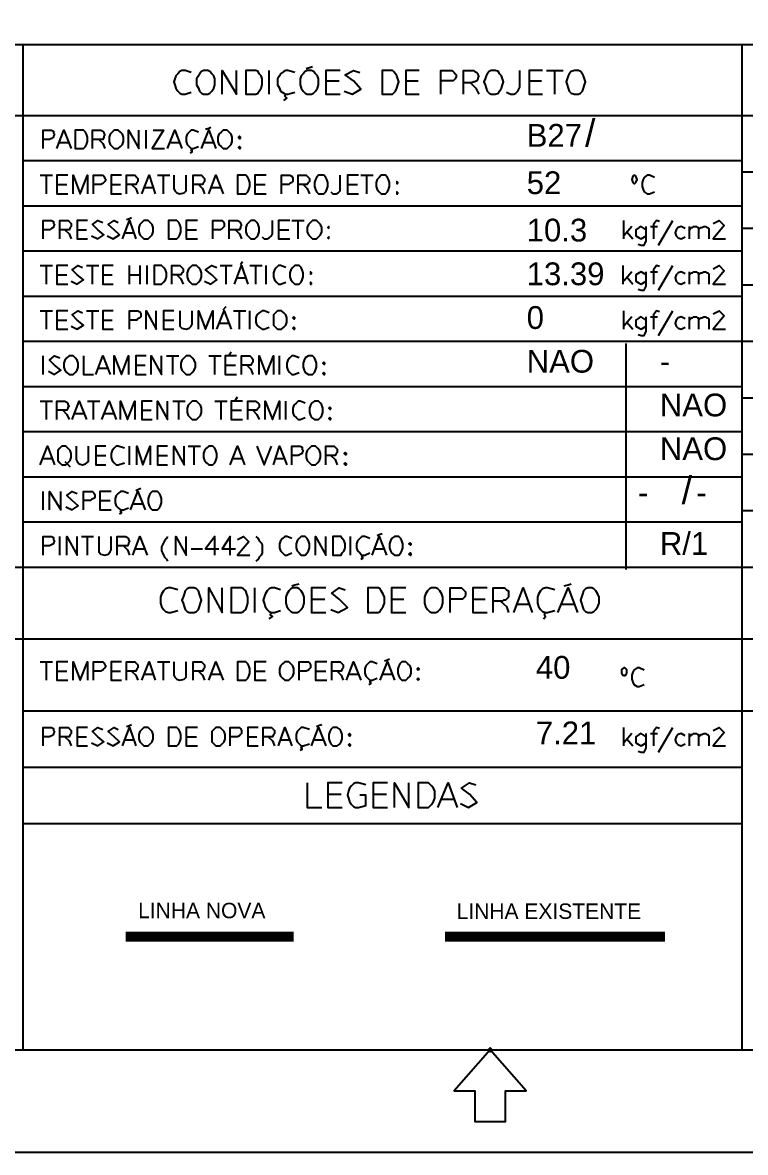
# Model space of a CAD drawing. Extents: x 0 to 597, y 0 to 422.
# Drawn here: x 258.9 to 329.2, y 0 to 110.1 of the extents above; entities that cross this region are included whole.
import ezdxf

# ---------------------------------------------------------------- set-up
doc = ezdxf.new("R2010")
doc.units = 0
doc.header["$MEASUREMENT"] = 0
doc.linetypes.add('GT101', pattern=[2.1, 1.4, -0.7])
doc.layers.add('GT_1', color=7, linetype='Continuous')
doc.styles.add('HTX1', font='O8116901', dxfattribs={"width": 1.02})

msp = doc.modelspace()

# ---------------------------------------------------------------- linework, layer by layer
at = {"linetype": 'Continuous'}
msp.add_lwpolyline([(0, 421.74), (597.11, 421.74), (597.11, 0), (0, 0)], close=True, dxfattribs=at)
at = {"layer": 'GT_1', "flags": 128}
for points in [[(25, 10), (583.8, 10), (583.8, 409.8)], [(453.8, 107.9), (25, 107.9)], [(258.9, 107.9), (258.9, 10)], [(328.9, 107.9), (328.9, 10)], [(286.5, 105.6), (286.8, 105.7), (287.1, 105.8)], [(275.3, 105.2), (274.7, 105.4), (274.4, 105.4), (274.2, 105.3), (274, 105.1), (273.8, 104.9), (273.7, 104.6), (273.6, 104.3), (273.7, 104), (273.8, 103.7), (274, 103.4), (274.2, 103.2), (274.4, 103.1), (274.7, 103.1), (275.3, 103.3)], [(276.8, 103.1), (276.9, 103.1), (277.1, 103.2), (277.3, 103.4), (277.5, 103.7), (277.6, 104), (277.6, 104.3), (277.6, 104.6), (277.5, 104.9), (277.3, 105.1), (277.1, 105.3), (276.9, 105.4), (276.7, 105.4), (276.5, 105.4), (276.3, 105.3), (276.1, 105.1), (276, 104.9), (275.8, 104.6), (275.8, 104.3), (275.8, 104), (276, 103.7), (276.1, 103.4), (276.3, 103.2), (276.5, 103.1), (276.7, 103.1), (276.8, 103.1)], [(278.3, 103.1), (278.3, 105.4), (279.7, 103.1), (279.7, 105.4)], [(281.5, 103.1), (281.6, 103.1), (281.8, 103.2), (281.9, 103.4), (282.1, 103.7), (282.2, 104), (282.2, 104.3), (282.2, 104.6), (282.1, 104.9), (281.9, 105.1), (281.8, 105.3), (281.6, 105.4), (281.4, 105.4), (280.6, 105.4), (280.6, 103.1), (281.4, 103.1), (281.5, 103.1)], [(282.9, 103.1), (282.9, 105.4)], [(285.4, 105.2), (284.7, 105.4), (284.5, 105.4), (284.3, 105.3), (284, 105.1), (283.9, 104.9), (283.7, 104.6), (283.7, 104.3), (283.7, 104), (283.9, 103.7), (284, 103.4), (284.3, 103.2), (284.5, 103.1), (284.7, 103.1), (285.4, 103.3)], [(286.9, 103.1), (287, 103.1), (287.2, 103.2), (287.4, 103.4), (287.6, 103.7), (287.7, 104), (287.7, 104.3), (287.7, 104.6), (287.6, 104.9), (287.4, 105.1), (287.2, 105.3), (287, 105.4), (286.8, 105.4), (286.6, 105.4), (286.4, 105.3), (286.2, 105.1), (286, 104.9), (285.9, 104.6), (285.9, 104.3), (285.9, 104), (286, 103.7), (286.2, 103.4), (286.4, 103.2), (286.6, 103.1), (286.8, 103.1), (286.9, 103.1)], [(289.8, 105.4), (288.4, 105.4), (288.4, 103.1), (289.8, 103.1)], [(290.2, 103.4), (291, 103.1), (291.8, 103.6), (291.1, 104.4), (290.3, 105), (291.1, 105.4), (291.7, 105.2)], [(294.8, 103.1), (294.9, 103.1), (295, 103.2), (295.2, 103.4), (295.3, 103.7), (295.4, 104), (295.5, 104.3), (295.4, 104.6), (295.3, 104.9), (295.2, 105.1), (295, 105.3), (294.9, 105.4), (294.7, 105.4), (293.9, 105.4), (293.9, 103.1), (294.7, 103.1), (294.8, 103.1)], [(297.5, 105.4), (296.2, 105.4), (296.2, 103.1), (297.5, 103.1)], [(299.6, 103.1), (299.6, 105.4), (300.5, 105.4), (300.7, 105.4), (300.8, 105.3), (300.9, 105.2), (301, 105.1), (301.1, 105), (301.1, 104.9), (301.1, 104.8), (301, 104.6), (300.9, 104.5), (300.8, 104.4), (300.7, 104.4), (300.5, 104.4), (299.6, 104.4)], [(301.8, 103.1), (301.8, 105.4), (302.6, 105.4), (302.8, 105.4), (302.9, 105.3), (303.1, 105.2), (303.2, 105.1), (303.2, 105), (303.3, 104.9), (303.2, 104.7), (303.2, 104.6), (303.1, 104.4), (302.9, 104.3), (302.8, 104.3), (302.6, 104.2), (301.8, 104.2)], [(304.8, 103.1), (304.9, 103.1), (305.2, 103.2), (305.3, 103.4), (305.5, 103.7), (305.6, 104), (305.7, 104.3), (305.6, 104.6), (305.5, 104.9), (305.3, 105.1), (305.2, 105.3), (304.9, 105.4), (304.7, 105.4), (304.5, 105.4), (304.3, 105.3), (304.1, 105.1), (304, 104.9), (303.9, 104.6), (303.8, 104.3), (303.9, 104), (304, 103.7), (304.1, 103.4), (304.3, 103.2), (304.5, 103.1), (304.7, 103.1), (304.8, 103.1)], [(306, 103.3), (306.2, 103.2), (306.4, 103.1), (306.7, 103.1), (306.9, 103.2), (307.1, 103.4), (307.2, 103.6), (307.3, 103.8), (307.3, 105.4)], [(309.5, 105.4), (308.2, 105.4), (308.2, 103.1), (309.5, 103.1)], [(309.9, 105.4), (311.5, 105.4)], [(310.7, 103.1), (310.7, 105.4)], [(312.9, 103.1), (313, 103.1), (313.2, 103.2), (313.4, 103.4), (313.5, 103.7), (313.6, 104), (313.7, 104.3), (313.6, 104.6), (313.5, 104.9), (313.4, 105.1), (313.2, 105.3), (313, 105.4), (312.8, 105.4), (312.6, 105.4), (312.3, 105.3), (312.1, 105.1), (312, 104.9), (311.9, 104.6), (311.8, 104.3), (311.9, 104), (312, 103.7), (312.1, 103.4), (312.3, 103.2), (312.6, 103.1), (312.8, 103.1), (312.9, 103.1)], [(288.4, 104.4), (289.7, 104.4)], [(296.2, 104.4), (297.4, 104.4)], [(302.5, 104.2), (303, 103.7), (303.3, 103.1)], [(308.2, 104.4), (309.4, 104.4)], [(284.3, 102.5), (284.6, 102.7), (284.4, 102.9), (284.5, 103.1)], [(328.9, 101), (25, 101)], [(453.8, 101), (328.9, 101)], [(260.9, 97.8), (260.9, 99.6), (261.5, 99.6), (261.6, 99.6), (261.7, 99.6), (261.9, 99.5), (261.9, 99.3), (262, 99.2), (261.9, 99), (261.9, 98.9), (261.7, 98.8), (261.5, 98.7), (260.9, 98.7)], [(262.2, 97.8), (262.9, 99.6), (263.6, 97.8)], [(264.7, 97.8), (264.8, 97.8), (265, 98), (265.1, 98.2), (265.2, 98.5), (265.2, 98.9), (265.1, 99.2), (265, 99.4), (264.8, 99.6), (264.6, 99.6), (264, 99.6), (264, 97.8), (264.6, 97.8), (264.7, 97.8)], [(265.7, 97.8), (265.7, 99.6), (266.4, 99.6), (266.5, 99.6), (266.7, 99.5), (266.8, 99.4), (266.8, 99.3), (266.9, 99.1), (266.8, 99), (266.8, 98.9), (266.7, 98.7), (266.5, 98.7), (266.4, 98.7), (265.7, 98.7)], [(268.1, 97.8), (268.2, 97.8), (268.4, 98), (268.6, 98.2), (268.7, 98.5), (268.7, 98.9), (268.6, 99.2), (268.4, 99.4), (268.2, 99.6), (268, 99.6), (267.8, 99.6), (267.6, 99.4), (267.4, 99.2), (267.3, 98.9), (267.3, 98.5), (267.4, 98.2), (267.6, 98), (267.8, 97.8), (268, 97.8), (268.1, 97.8)], [(269.2, 97.8), (269.2, 99.6), (270.2, 97.8), (270.2, 99.6)], [(270.9, 97.8), (270.9, 99.6)], [(271.6, 99.6), (272.6, 99.6), (271.5, 97.8), (272.7, 97.8)], [(273, 97.8), (273.7, 99.6), (274.4, 97.8)], [(276, 99.4), (275.5, 99.6), (275.3, 99.6), (275.1, 99.4), (274.9, 99.2), (274.8, 98.9), (274.8, 98.5), (274.9, 98.2), (275.1, 98), (275.3, 97.8), (275.5, 97.8), (276, 98)], [(276.3, 97.8), (277, 99.6), (277.7, 97.8)], [(276.7, 99.7), (277, 99.8), (277.2, 99.9)], [(278.7, 97.8), (278.8, 97.8), (279, 98), (279.2, 98.2), (279.3, 98.5), (279.3, 98.9), (279.2, 99.2), (279, 99.4), (278.8, 99.6), (278.6, 99.6), (278.4, 99.6), (278.2, 99.4), (278, 99.2), (277.9, 98.9), (277.9, 98.5), (278, 98.2), (278.2, 98), (278.4, 97.8), (278.6, 97.8), (278.7, 97.8)], [(262.5, 98.4), (263.4, 98.4)], [(266.3, 98.7), (266.7, 98.3), (266.9, 97.8)], [(273.3, 98.4), (274.2, 98.4)], [(276.5, 98.4), (277.4, 98.4)], [(280.1, 98.8), (280.1, 98.9), (280, 99), (279.9, 98.9), (280, 98.8), (280.1, 98.8)], [(280.1, 97.8), (280.1, 97.9), (280, 98), (279.9, 97.9), (280, 97.8), (280.1, 97.8)], [(275.2, 97.4), (275.4, 97.5), (275.4, 97.6), (275.3, 97.6), (275.4, 97.8)], [(328.9, 96.6), (258.9, 96.6)], [(260.6, 95.2), (261.8, 95.2)], [(261.2, 93.4), (261.2, 95.2)], [(263.3, 95.2), (262.2, 95.2), (262.2, 93.4), (263.3, 93.4)], [(263.8, 93.4), (263.8, 95.2), (264.5, 93.4), (265.2, 95.2), (265.2, 93.4)], [(265.8, 93.4), (265.8, 95.2), (266.5, 95.2), (266.7, 95.2), (266.8, 95.1), (266.9, 94.9), (267, 94.8), (266.9, 94.6), (266.8, 94.5), (266.7, 94.4), (266.5, 94.3), (265.8, 94.3)], [(268.5, 95.2), (267.5, 95.2), (267.5, 93.4), (268.5, 93.4)], [(269, 93.4), (269, 95.2), (269.6, 95.2), (269.8, 95.2), (269.9, 95.1), (270, 95), (270.1, 94.9), (270.1, 94.7), (270.1, 94.6), (270, 94.5), (269.9, 94.3), (269.8, 94.3), (269.6, 94.3), (269, 94.3)], [(270.5, 93.4), (271.2, 95.2), (271.8, 93.4)], [(272, 95.2), (273.2, 95.2)], [(272.6, 93.4), (272.6, 95.2)], [(273.6, 95.2), (273.6, 93.9), (273.7, 93.7), (273.9, 93.5), (274.2, 93.4), (274.6, 93.5), (274.8, 93.7), (274.8, 93.9), (274.8, 95.2)], [(275.5, 93.4), (275.5, 95.2), (276.2, 95.2), (276.3, 95.2), (276.4, 95.1), (276.5, 95), (276.6, 94.9), (276.6, 94.7), (276.6, 94.6), (276.5, 94.5), (276.4, 94.3), (276.3, 94.3), (276.2, 94.3), (275.5, 94.3)], [(277, 93.4), (277.7, 95.2), (278.4, 93.4)], [(280.5, 93.4), (280.6, 93.4), (280.8, 93.6), (280.9, 93.8), (281, 94.1), (281, 94.5), (280.9, 94.8), (280.8, 95), (280.6, 95.2), (280.4, 95.2), (279.8, 95.2), (279.8, 93.4), (280.4, 93.4), (280.5, 93.4)], [(282.6, 95.2), (281.5, 95.2), (281.5, 93.4), (282.6, 93.4)], [(284.1, 93.4), (284.1, 95.2), (284.8, 95.2), (284.9, 95.2), (285.1, 95.1), (285.2, 94.9), (285.2, 94.8), (285.2, 94.6), (285.1, 94.5), (284.9, 94.4), (284.8, 94.3), (284.1, 94.3)], [(285.7, 93.4), (285.7, 95.2), (286.4, 95.2), (286.5, 95.2), (286.6, 95.1), (286.7, 95), (286.8, 94.9), (286.8, 94.7), (286.8, 94.6), (286.7, 94.5), (286.6, 94.3), (286.5, 94.3), (286.4, 94.3), (285.7, 94.3)], [(288.1, 93.4), (288.2, 93.4), (288.4, 93.6), (288.5, 93.8), (288.6, 94.1), (288.6, 94.5), (288.5, 94.8), (288.4, 95), (288.2, 95.2), (288, 95.2), (287.7, 95.2), (287.5, 95), (287.4, 94.8), (287.3, 94.5), (287.3, 94.1), (287.4, 93.8), (287.5, 93.6), (287.7, 93.4), (288, 93.4), (288.1, 93.4)], [(288.9, 93.6), (289.1, 93.4), (289.4, 93.4), (289.6, 93.5), (289.8, 93.7), (289.8, 93.9), (289.8, 95.2)], [(291.6, 95.2), (290.5, 95.2), (290.5, 93.4), (291.6, 93.4)], [(291.8, 95.2), (293, 95.2)], [(292.4, 93.4), (292.4, 95.2)], [(294.1, 93.4), (294.2, 93.4), (294.4, 93.6), (294.5, 93.8), (294.6, 94.1), (294.6, 94.5), (294.5, 94.8), (294.4, 95), (294.2, 95.2), (294, 95.2), (293.8, 95.2), (293.6, 95), (293.4, 94.8), (293.3, 94.5), (293.3, 94.1), (293.4, 93.8), (293.6, 93.6), (293.8, 93.4), (294, 93.4), (294.1, 93.4)], [(318.5, 94.4), (318.6, 94.5), (318.7, 94.8), (318.6, 95.1), (318.4, 95.2), (318.3, 95.1), (318.2, 94.8), (318.3, 94.5), (318.4, 94.4), (318.5, 94.4)], [(320.4, 95), (319.9, 95.2), (319.7, 95.2), (319.4, 95), (319.3, 94.8), (319.2, 94.5), (319.2, 94.1), (319.3, 93.8), (319.4, 93.6), (319.7, 93.4), (319.9, 93.4), (320.4, 93.6)], [(453.8, 95.5), (328.9, 95.5)], [(262.2, 94.3), (263.2, 94.3)], [(267.5, 94.3), (268.4, 94.3)], [(269.5, 94.3), (269.9, 93.9), (270.1, 93.4)], [(270.7, 94), (271.6, 94)], [(276, 94.3), (276.4, 93.9), (276.6, 93.4)], [(277.2, 94), (278.1, 94)], [(281.5, 94.3), (282.5, 94.3)], [(286.2, 94.3), (286.6, 93.9), (286.8, 93.4)], [(290.5, 94.3), (291.5, 94.3)], [(295.4, 94.4), (295.4, 94.5), (295.3, 94.6), (295.3, 94.5), (295.3, 94.4), (295.4, 94.4)], [(295.4, 93.4), (295.4, 93.5), (295.3, 93.6), (295.3, 93.5), (295.3, 93.4), (295.4, 93.4)], [(328.9, 92.2), (258.9, 92.2)], [(260.9, 89), (260.9, 90.8), (261.5, 90.8), (261.6, 90.8), (261.7, 90.8), (261.9, 90.7), (261.9, 90.5), (262, 90.4), (261.9, 90.2), (261.9, 90.1), (261.7, 90), (261.5, 89.9), (260.9, 89.9)], [(262.5, 89), (262.5, 90.8), (263.1, 90.8), (263.3, 90.8), (263.4, 90.7), (263.5, 90.6), (263.6, 90.5), (263.6, 90.3), (263.6, 90.2), (263.5, 90.1), (263.4, 89.9), (263.3, 89.9), (263.1, 89.9), (262.5, 89.9)], [(265.2, 90.8), (264.2, 90.8), (264.2, 89), (265.2, 89)], [(265.6, 89.3), (266.2, 89), (266.8, 89.4), (266.2, 89.9), (265.7, 90.4), (266.2, 90.8), (266.7, 90.6)], [(267.1, 89.3), (267.7, 89), (268.3, 89.4), (267.8, 89.9), (267.2, 90.4), (267.8, 90.8), (268.2, 90.6)], [(268.6, 89), (269.3, 90.8), (269.9, 89)], [(269, 90.9), (269.3, 91), (269.5, 91.1)], [(271, 89), (271.1, 89), (271.3, 89.2), (271.5, 89.4), (271.6, 89.7), (271.6, 90.1), (271.5, 90.4), (271.3, 90.6), (271.1, 90.8), (270.9, 90.8), (270.7, 90.8), (270.5, 90.6), (270.3, 90.4), (270.2, 90.1), (270.2, 89.7), (270.3, 89.4), (270.5, 89.2), (270.7, 89), (270.9, 89), (271, 89)], [(273.8, 89), (273.9, 89), (274.1, 89.2), (274.2, 89.4), (274.3, 89.7), (274.3, 90.1), (274.2, 90.4), (274.1, 90.6), (273.9, 90.8), (273.7, 90.8), (273.1, 90.8), (273.1, 89), (273.7, 89), (273.8, 89)], [(275.9, 90.8), (274.8, 90.8), (274.8, 89), (275.9, 89)], [(277.4, 89), (277.4, 90.8), (278.1, 90.8), (278.3, 90.8), (278.4, 90.7), (278.5, 90.5), (278.5, 90.4), (278.5, 90.2), (278.4, 90.1), (278.3, 90), (278.1, 89.9), (277.4, 89.9)], [(279, 89), (279, 90.8), (279.7, 90.8), (279.8, 90.8), (280, 90.7), (280.1, 90.6), (280.1, 90.5), (280.2, 90.3), (280.1, 90.2), (280.1, 90.1), (280, 89.9), (279.8, 89.9), (279.7, 89.9), (279, 89.9)], [(281.4, 89), (281.5, 89), (281.7, 89.2), (281.8, 89.4), (281.9, 89.7), (281.9, 90.1), (281.8, 90.4), (281.7, 90.6), (281.5, 90.8), (281.3, 90.8), (281.1, 90.8), (280.9, 90.6), (280.7, 90.4), (280.6, 90.1), (280.6, 89.7), (280.7, 89.4), (280.9, 89.2), (281.1, 89), (281.3, 89), (281.4, 89)], [(282.2, 89.2), (282.4, 89), (282.7, 89), (282.9, 89.1), (283.1, 89.3), (283.2, 89.5), (283.2, 90.8)], [(284.9, 90.8), (283.8, 90.8), (283.8, 89), (284.9, 89)], [(285.1, 90.8), (286.3, 90.8)], [(285.7, 89), (285.7, 90.8)], [(287.4, 89), (287.5, 89), (287.7, 89.2), (287.9, 89.4), (288, 89.7), (288, 90.1), (287.9, 90.4), (287.7, 90.6), (287.5, 90.8), (287.3, 90.8), (287.1, 90.8), (286.9, 90.6), (286.7, 90.4), (286.6, 90.1), (286.6, 89.7), (286.7, 89.4), (286.9, 89.2), (287.1, 89), (287.3, 89), (287.4, 89)], [(317.4, 89), (317.4, 90.8)], [(320.9, 90.7), (320.6, 90.8), (320.3, 90.4), (320.3, 89)], [(320.8, 88.4), (322.2, 90.8)], [(326.1, 90.5), (326.7, 90.8), (327.2, 90.3), (326.1, 89), (327.3, 89)], [(263, 89.9), (263.4, 89.5), (263.6, 89)], [(264.2, 89.9), (265.1, 89.9)], [(268.8, 89.6), (269.7, 89.6)], [(274.8, 89.9), (275.8, 89.9)], [(279.6, 89.9), (280, 89.5), (280.2, 89)], [(283.8, 89.9), (284.8, 89.9)], [(288.7, 90), (288.7, 90.1), (288.7, 90.2), (288.6, 90.1), (288.7, 90)], [(288.7, 89), (288.7, 89.1), (288.7, 89.2), (288.6, 89.1), (288.7, 89)], [(318.2, 90.2), (317.4, 89.3)], [(317.7, 89.7), (318.3, 89)], [(319.6, 89.9), (319.1, 90.2), (318.9, 90.1), (318.6, 89.9), (318.6, 89.6), (318.6, 89.3), (318.9, 89.1), (319.1, 89), (319.6, 89.3)], [(318.8, 88.5), (319.1, 88.4), (319.4, 88.4), (319.5, 88.6), (319.6, 88.8), (319.6, 90.2)], [(320, 90.2), (320.7, 90.2)], [(323.4, 90), (323, 90.2), (322.7, 90.1), (322.5, 89.9), (322.4, 89.6), (322.5, 89.3), (322.7, 89.1), (323, 89), (323.4, 89.2)], [(323.8, 89), (323.8, 90.2)], [(323.8, 89.9), (323.9, 90), (324, 90.1), (324.1, 90.1), (324.2, 90.2), (324.4, 90.2), (324.5, 90.2), (324.6, 90.1), (324.7, 90.1), (324.7, 90), (324.7, 89.9), (324.7, 89)], [(324.7, 89.9), (324.8, 90), (324.9, 90.1), (325, 90.1), (325.2, 90.2), (325.3, 90.2), (325.4, 90.2), (325.5, 90.1), (325.6, 90.1), (325.7, 90), (325.7, 89.9), (325.7, 89)], [(453.8, 90), (328.9, 90)], [(328.9, 87.8), (258.9, 87.8)], [(260.6, 86.4), (261.8, 86.4)], [(261.2, 84.6), (261.2, 86.4)], [(263.3, 86.4), (262.2, 86.4), (262.2, 84.6), (263.3, 84.6)], [(263.6, 84.9), (264.2, 84.6), (264.8, 85), (264.2, 85.5), (263.7, 86), (264.3, 86.4), (264.7, 86.2)], [(265.1, 86.4), (266.3, 86.4)], [(265.7, 84.6), (265.7, 86.4)], [(267.7, 86.4), (266.7, 86.4), (266.7, 84.6), (267.7, 84.6)], [(269.3, 84.6), (269.3, 86.4)], [(270.3, 86.4), (270.3, 84.6)], [(271, 84.6), (271, 86.4)], [(272.4, 84.6), (272.6, 84.8), (272.8, 85), (272.9, 85.3), (272.9, 85.7), (272.8, 86), (272.6, 86.2), (272.4, 86.4), (272.3, 86.4), (271.7, 86.4), (271.7, 84.6), (272.3, 84.6), (272.4, 84.6)], [(273.4, 84.6), (273.4, 86.4), (274, 86.4), (274.2, 86.4), (274.3, 86.3), (274.4, 86.2), (274.5, 86.1), (274.5, 85.9), (274.5, 85.8), (274.4, 85.7), (274.3, 85.5), (274.2, 85.5), (274, 85.5), (273.4, 85.5)], [(275.7, 84.6), (275.8, 84.6), (276, 84.8), (276.2, 85), (276.3, 85.3), (276.3, 85.7), (276.2, 86), (276, 86.2), (275.8, 86.4), (275.6, 86.4), (275.4, 86.4), (275.2, 86.2), (275, 86), (274.9, 85.7), (274.9, 85.3), (275, 85), (275.2, 84.8), (275.4, 84.6), (275.6, 84.6), (275.7, 84.6)], [(276.6, 84.9), (277.2, 84.6), (277.8, 85), (277.3, 85.5), (276.7, 86), (277.3, 86.4), (277.8, 86.2)], [(278.1, 86.4), (279.3, 86.4)], [(278.7, 84.6), (278.7, 86.4)], [(279.5, 84.6), (280.2, 86.4), (280.8, 84.6)], [(280.1, 86.5), (280.3, 86.8)], [(281, 86.4), (282.2, 86.4)], [(281.6, 84.6), (281.6, 86.4)], [(282.6, 84.6), (282.6, 86.4)], [(284.5, 86.2), (284, 86.4), (283.8, 86.4), (283.6, 86.2), (283.4, 86), (283.3, 85.7), (283.3, 85.3), (283.4, 85), (283.6, 84.8), (283.8, 84.6), (284, 84.6), (284.5, 84.8)], [(285.7, 84.6), (285.8, 84.6), (286, 84.8), (286.1, 85), (286.2, 85.3), (286.2, 85.7), (286.1, 86), (286, 86.2), (285.8, 86.4), (285.6, 86.4), (285.4, 86.4), (285.2, 86.2), (285, 86), (284.9, 85.7), (284.9, 85.3), (285, 85), (285.2, 84.8), (285.4, 84.6), (285.6, 84.6), (285.7, 84.6)], [(317.345, 84.6), (317.345, 86.4)], [(320.9, 86.3), (320.6, 86.4), (320.3, 86), (320.3, 84.6)], [(320.8, 84), (322.2, 86.4)], [(326.1, 86.1), (326.7, 86.4), (327.2, 85.9), (326.1, 84.6), (327.3, 84.6)], [(262.2, 85.5), (263.2, 85.5)], [(266.7, 85.5), (267.6, 85.5)], [(269.3, 85.5), (270.3, 85.5)], [(273.9, 85.5), (274.3, 85.1), (274.5, 84.6)], [(279.7, 85.2), (280.6, 85.2)], [(287, 85.6), (287, 85.7), (286.9, 85.8), (286.9, 85.7), (286.9, 85.6), (287, 85.6)], [(287, 84.6), (287, 84.7), (286.9, 84.8), (286.9, 84.7), (286.9, 84.6), (287, 84.6)], [(318.2, 85.8), (317.4, 84.9)], [(317.7, 85.3), (318.3, 84.6)], [(319.6, 85.5), (319.1, 85.8), (318.9, 85.7), (318.6, 85.5), (318.6, 85.2), (318.6, 84.9), (318.9, 84.7), (319.1, 84.6), (319.6, 84.9)], [(318.8, 84.1), (319.1, 84), (319.4, 84), (319.5, 84.2), (319.6, 84.4), (319.6, 85.8)], [(320, 85.8), (320.7, 85.8)], [(323.4, 85.6), (323, 85.8), (322.7, 85.7), (322.5, 85.5), (322.4, 85.2), (322.5, 84.9), (322.7, 84.7), (323, 84.6), (323.4, 84.8)], [(323.8, 84.6), (323.8, 85.8)], [(323.8, 85.5), (323.9, 85.6), (324, 85.7), (324.1, 85.7), (324.2, 85.8), (324.4, 85.8), (324.5, 85.8), (324.6, 85.7), (324.7, 85.7), (324.7, 85.6), (324.7, 85.5), (324.7, 84.6)], [(324.7, 85.5), (324.8, 85.6), (324.9, 85.7), (325, 85.7), (325.2, 85.8), (325.3, 85.8), (325.4, 85.8), (325.5, 85.7), (325.6, 85.7), (325.7, 85.6), (325.7, 85.5), (325.7, 84.6)], [(453.8, 84.5), (328.9, 84.5)], [(328.9, 83.4), (258.9, 83.4)], [(260.6, 82), (261.8, 82)], [(261.2, 80.2), (261.2, 82)], [(263.3, 82), (262.2, 82), (262.2, 80.2), (263.3, 80.2)], [(263.6, 80.5), (264.2, 80.2), (264.8, 80.6), (264.2, 81.1), (263.7, 81.6), (264.3, 82), (264.7, 81.8)], [(265.1, 82), (266.3, 82)], [(265.7, 80.2), (265.7, 82)], [(267.7, 82), (266.7, 82), (266.7, 80.2), (267.7, 80.2)], [(269.3, 80.2), (269.3, 82), (270, 82), (270.1, 82), (270.3, 81.9), (270.4, 81.7), (270.4, 81.6), (270.4, 81.4), (270.3, 81.3), (270.1, 81.2), (270, 81.1), (269.3, 81.1)], [(270.9, 80.2), (270.9, 82), (271.9, 80.2), (271.9, 82)], [(273.6, 82), (272.6, 82), (272.6, 80.2), (273.6, 80.2)], [(274.2, 82), (274.2, 80.7), (274.2, 80.5), (274.4, 80.3), (274.8, 80.2), (275.1, 80.3), (275.3, 80.5), (275.4, 80.7), (275.4, 82)], [(276, 80.2), (276, 82), (276.7, 80.2), (277.4, 82), (277.4, 80.2)], [(277.8, 80.2), (278.5, 82), (279.2, 80.2)], [(278.4, 82.1), (278.7, 82.4)], [(279.4, 82), (280.6, 82)], [(280, 80.2), (280, 82)], [(281, 80.2), (281, 82)], [(282.9, 81.8), (282.4, 82), (282.2, 82), (281.9, 81.8), (281.7, 81.6), (281.6, 81.3), (281.6, 80.9), (281.7, 80.6), (281.9, 80.4), (282.2, 80.2), (282.4, 80.2), (282.9, 80.4)], [(284, 80.2), (284.1, 80.2), (284.3, 80.4), (284.5, 80.6), (284.6, 80.9), (284.6, 81.3), (284.5, 81.6), (284.3, 81.8), (284.1, 82), (283.9, 82), (283.7, 82), (283.5, 81.8), (283.3, 81.6), (283.3, 81.3), (283.3, 80.9), (283.3, 80.6), (283.5, 80.4), (283.7, 80.2), (283.9, 80.2), (284, 80.2)], [(317.4, 80.2), (317.4, 82)], [(320.9, 81.9), (320.6, 82), (320.3, 81.6), (320.3, 80.2)], [(320.8, 79.6), (322.2, 82)], [(326.1, 81.7), (326.7, 82), (327.2, 81.5), (326.1, 80.2), (327.3, 80.2)], [(262.2, 81.1), (263.2, 81.1)], [(266.7, 81.1), (267.6, 81.1)], [(272.6, 81.1), (273.6, 81.1)], [(278.1, 80.8), (279, 80.8)], [(285.4, 81.2), (285.4, 81.3), (285.3, 81.4), (285.2, 81.3), (285.3, 81.2), (285.4, 81.2)], [(285.4, 80.2), (285.4, 80.3), (285.3, 80.4), (285.2, 80.3), (285.3, 80.2), (285.4, 80.2)], [(318.2, 81.4), (317.4, 80.5)], [(317.7, 80.9), (318.3, 80.2)], [(319.6, 81.1), (319.1, 81.4), (318.9, 81.3), (318.6, 81.1), (318.6, 80.8), (318.6, 80.5), (318.9, 80.3), (319.1, 80.2), (319.6, 80.5)], [(318.8, 79.7), (319.1, 79.6), (319.4, 79.6), (319.5, 79.8), (319.6, 80), (319.6, 81.4)], [(320, 81.4), (320.7, 81.4)], [(323.4, 81.2), (323, 81.4), (322.7, 81.3), (322.5, 81.1), (322.4, 80.8), (322.5, 80.5), (322.7, 80.3), (323, 80.2), (323.4, 80.4)], [(323.8, 80.2), (323.8, 81.4)], [(323.8, 81.1), (323.9, 81.2), (324, 81.3), (324.1, 81.3), (324.2, 81.4), (324.4, 81.4), (324.5, 81.4), (324.6, 81.3), (324.7, 81.3), (324.7, 81.2), (324.7, 81.1), (324.7, 80.2)], [(324.7, 81.1), (324.8, 81.2), (324.9, 81.3), (325, 81.3), (325.2, 81.4), (325.3, 81.4), (325.4, 81.4), (325.5, 81.3), (325.6, 81.3), (325.7, 81.2), (325.7, 81.1), (325.7, 80.2)], [(328.9, 79), (258.9, 79)], [(317.6, 78.8), (317.6, 56.8)], [(453.8, 79), (328.9, 79)], [(260.9, 75.8), (260.9, 77.6)], [(261.4, 76.1), (262, 75.8), (262.6, 76.2), (262, 76.7), (261.5, 77.2), (262, 77.6), (262.5, 77.4)], [(263.7, 75.8), (263.8, 75.8), (264, 76), (264.2, 76.2), (264.3, 76.5), (264.3, 76.9), (264.2, 77.2), (264, 77.4), (263.8, 77.6), (263.6, 77.6), (263.4, 77.6), (263.2, 77.4), (263, 77.2), (262.9, 76.9), (262.9, 76.5), (263, 76.2), (263.2, 76), (263.4, 75.8), (263.6, 75.8), (263.7, 75.8)], [(264.8, 77.6), (264.8, 75.8), (265.8, 75.8)], [(266, 75.8), (266.7, 77.6), (267.4, 75.8)], [(267.8, 75.8), (267.8, 77.6), (268.5, 75.8), (269.2, 77.6), (269.2, 75.8)], [(270.9, 77.6), (269.9, 77.6), (269.9, 75.8), (270.9, 75.8)], [(271.4, 75.8), (271.4, 77.6), (272.4, 75.8), (272.4, 77.6)], [(272.9, 77.6), (274.1, 77.6)], [(273.5, 75.8), (273.5, 77.6)], [(275.1, 75.8), (275.2, 75.8), (275.4, 76), (275.6, 76.2), (275.7, 76.5), (275.7, 76.9), (275.6, 77.2), (275.4, 77.4), (275.2, 77.6), (275, 77.6), (274.8, 77.6), (274.6, 77.4), (274.4, 77.2), (274.3, 76.9), (274.3, 76.5), (274.4, 76.2), (274.6, 76), (274.8, 75.8), (275, 75.8), (275.1, 75.8)], [(277, 77.6), (278.2, 77.6)], [(277.6, 75.8), (277.6, 77.6)], [(279.7, 77.6), (278.6, 77.6), (278.6, 75.8), (279.7, 75.8)], [(279, 77.7), (279.2, 78)], [(280.2, 75.8), (280.2, 77.6), (280.8, 77.6), (281, 77.6), (281.1, 77.5), (281.2, 77.4), (281.3, 77.3), (281.3, 77.1), (281.3, 77), (281.2, 76.9), (281.1, 76.7), (280.9, 76.7), (280.8, 76.7), (280.2, 76.7)], [(281.9, 75.8), (281.9, 77.6), (282.6, 75.8), (283.3, 77.6), (283.3, 75.8)], [(283.9, 75.8), (283.9, 77.6)], [(285.8, 77.4), (285.3, 77.6), (285.1, 77.6), (284.9, 77.4), (284.7, 77.2), (284.6, 76.9), (284.6, 76.5), (284.7, 76.2), (284.9, 76), (285.1, 75.8), (285.3, 75.8), (285.8, 76)], [(287, 75.8), (287.1, 75.8), (287.3, 76), (287.4, 76.2), (287.5, 76.5), (287.5, 76.9), (287.4, 77.2), (287.3, 77.4), (287.1, 77.6), (286.9, 77.6), (286.7, 77.6), (286.4, 77.4), (286.3, 77.2), (286.2, 76.9), (286.2, 76.5), (286.3, 76.2), (286.4, 76), (286.7, 75.8), (286.9, 75.8), (287, 75.8)], [(266.2, 76.4), (267.2, 76.4)], [(269.9, 76.7), (270.8, 76.7)], [(278.6, 76.7), (279.6, 76.7)], [(280.7, 76.7), (281.1, 76.3), (281.3, 75.8)], [(288.3, 76.8), (288.3, 76.9), (288.2, 77), (288.1, 76.9), (288.2, 76.8), (288.3, 76.8)], [(288.3, 75.8), (288.3, 75.9), (288.2, 76), (288.1, 75.9), (288.2, 75.8), (288.3, 75.8)], [(328.9, 74.6), (258.9, 74.6)], [(260.6, 73.2), (261.8, 73.2)], [(261.2, 71.4), (261.2, 73.2)], [(262.2, 71.4), (262.2, 73.2), (262.9, 73.2), (263, 73.2), (263.2, 73.1), (263.3, 73), (263.3, 72.9), (263.4, 72.7), (263.3, 72.6), (263.3, 72.5), (263.2, 72.3), (263, 72.3), (262.9, 72.3), (262.2, 72.3)], [(263.7, 71.4), (264.4, 73.2), (265.1, 71.4)], [(265.2, 73.2), (266.4, 73.2)], [(265.8, 71.4), (265.8, 73.2)], [(266.6, 71.4), (267.3, 73.2), (268, 71.4)], [(268.4, 71.4), (268.4, 73.2), (269.1, 71.4), (269.8, 73.2), (269.8, 71.4)], [(271.5, 73.2), (270.5, 73.2), (270.5, 71.4), (271.5, 71.4)], [(272, 71.4), (272, 73.2), (273, 71.4), (273, 73.2)], [(273.5, 73.2), (274.7, 73.2)], [(274.1, 71.4), (274.1, 73.2)], [(275.7, 71.4), (275.8, 71.4), (276, 71.6), (276.2, 71.8), (276.3, 72.1), (276.3, 72.5), (276.2, 72.8), (276, 73), (275.8, 73.2), (275.6, 73.2), (275.4, 73.2), (275.2, 73), (275, 72.8), (274.9, 72.5), (274.9, 72.1), (275, 71.8), (275.2, 71.6), (275.4, 71.4), (275.6, 71.4), (275.7, 71.4)], [(277.6, 73.2), (278.8, 73.2)], [(278.2, 71.4), (278.2, 73.2)], [(280.3, 73.2), (279.2, 73.2), (279.2, 71.4), (280.3, 71.4)], [(279.6, 73.3), (279.8, 73.6)], [(280.8, 71.4), (280.8, 73.2), (281.4, 73.2), (281.6, 73.2), (281.7, 73.1), (281.8, 73), (281.9, 72.9), (281.9, 72.7), (281.9, 72.6), (281.8, 72.5), (281.7, 72.3), (281.5, 72.3), (281.4, 72.3), (280.8, 72.3)], [(282.5, 71.4), (282.5, 73.2), (283.2, 71.4), (283.9, 73.2), (283.9, 71.4)], [(284.5, 71.4), (284.5, 73.2)], [(286.4, 73), (285.9, 73.2), (285.7, 73.2), (285.5, 73), (285.3, 72.8), (285.2, 72.5), (285.2, 72.1), (285.3, 71.8), (285.5, 71.6), (285.7, 71.4), (285.9, 71.4), (286.4, 71.6)], [(287.6, 71.4), (287.7, 71.4), (287.9, 71.6), (288, 71.8), (288.1, 72.1), (288.1, 72.5), (288, 72.8), (287.9, 73), (287.7, 73.2), (287.5, 73.2), (287.3, 73.2), (287, 73), (286.9, 72.8), (286.8, 72.5), (286.8, 72.1), (286.9, 71.8), (287, 71.6), (287.3, 71.4), (287.5, 71.4), (287.6, 71.4)], [(453.8, 73.5), (328.9, 73.5)], [(262.8, 72.3), (263.2, 71.9), (263.4, 71.4)], [(263.9, 72), (264.8, 72)], [(266.8, 72), (267.8, 72)], [(270.5, 72.3), (271.4, 72.3)], [(279.2, 72.3), (280.2, 72.3)], [(281.3, 72.3), (281.7, 71.9), (281.9, 71.4)], [(288.9, 72.4), (288.9, 72.5), (288.8, 72.6), (288.7, 72.5), (288.8, 72.4), (288.9, 72.4)], [(288.9, 71.4), (288.9, 71.5), (288.8, 71.6), (288.7, 71.5), (288.8, 71.4), (288.9, 71.4)], [(328.9, 70.2), (258.9, 70.2)], [(260.6, 67), (261.3, 68.8), (262, 67)], [(263, 67), (263.1, 67), (263.3, 67.2), (263.5, 67.4), (263.6, 67.7), (263.6, 68.1), (263.5, 68.4), (263.3, 68.6), (263.1, 68.8), (262.9, 68.8), (262.7, 68.8), (262.5, 68.6), (262.3, 68.4), (262.3, 68.1), (262.3, 67.7), (262.3, 67.4), (262.5, 67.2), (262.7, 67), (262.9, 67), (263, 67)], [(264.1, 68.8), (264.1, 67.5), (264.2, 67.3), (264.4, 67.1), (264.7, 67), (265, 67.1), (265.3, 67.3), (265.3, 67.5), (265.3, 68.8)], [(267, 68.8), (266, 68.8), (266, 67), (267, 67)], [(268.8, 68.6), (268.2, 68.8), (268, 68.8), (267.8, 68.6), (267.6, 68.4), (267.5, 68.1), (267.5, 67.7), (267.6, 67.4), (267.8, 67.2), (268, 67), (268.2, 67), (268.8, 67.2)], [(269.3, 67), (269.3, 68.8)], [(270, 67), (270, 68.8), (270.6, 67), (271.3, 68.8), (271.3, 67)], [(273, 68.8), (272, 68.8), (272, 67), (273, 67)], [(273.6, 67), (273.6, 68.8), (274.6, 67), (274.6, 68.8)], [(275, 68.8), (276.2, 68.8)], [(275.6, 67), (275.6, 68.8)], [(277.3, 67), (277.4, 67), (277.6, 67.2), (277.7, 67.4), (277.8, 67.7), (277.8, 68.1), (277.7, 68.4), (277.6, 68.6), (277.4, 68.8), (277.2, 68.8), (277, 68.8), (276.8, 68.6), (276.6, 68.4), (276.5, 68.1), (276.5, 67.7), (276.6, 67.4), (276.8, 67.2), (277, 67), (277.2, 67), (277.3, 67)], [(279.1, 67), (279.8, 68.8), (280.5, 67)], [(281.7, 68.8), (282.4, 67), (283.1, 68.8)], [(283.3, 67), (283.9, 68.8), (284.6, 67)], [(285.1, 67), (285.1, 68.8), (285.7, 68.8), (285.9, 68.8), (286.1, 68.7), (286.1, 68.5), (286.2, 68.4), (286.1, 68.2), (286.1, 68.1), (285.9, 68), (285.7, 67.9), (285.1, 67.9)], [(287.3, 67), (287.4, 67), (287.6, 67.2), (287.8, 67.4), (287.9, 67.7), (287.9, 68.1), (287.8, 68.4), (287.6, 68.6), (287.4, 68.8), (287.2, 68.8), (287, 68.8), (286.8, 68.6), (286.6, 68.4), (286.5, 68.1), (286.5, 67.7), (286.6, 67.4), (286.8, 67.2), (287, 67), (287.2, 67), (287.3, 67)], [(288.4, 67), (288.4, 68.8), (289, 68.8), (289.2, 68.8), (289.3, 68.7), (289.4, 68.6), (289.5, 68.5), (289.5, 68.3), (289.5, 68.2), (289.4, 68.1), (289.3, 67.9), (289.2, 67.9), (289, 67.9), (288.4, 67.9)], [(260.8, 67.6), (261.8, 67.6)], [(263, 67.3), (263.5, 66.8)], [(266, 67.9), (267, 67.9)], [(272, 67.9), (273, 67.9)], [(279.4, 67.6), (280.3, 67.6)], [(283.5, 67.6), (284.4, 67.6)], [(288.9, 67.9), (289.3, 67.5), (289.5, 67)], [(290.4, 68), (290.4, 68.1), (290.3, 68.2), (290.2, 68.1), (290.3, 68), (290.4, 68)], [(290.4, 67), (290.4, 67.1), (290.3, 67.2), (290.2, 67.1), (290.3, 67), (290.4, 67)], [(453.8, 68), (328.9, 68)], [(328.9, 65.8), (258.9, 65.8)], [(260.9, 62.6), (260.9, 64.4)], [(261.5, 62.6), (261.5, 64.4), (262.6, 62.6), (262.6, 64.4)], [(263.1, 62.9), (263.7, 62.6), (264.3, 63), (263.7, 63.5), (263.2, 64), (263.7, 64.4), (264.2, 64.2)], [(264.8, 62.6), (264.8, 64.4), (265.5, 64.4), (265.7, 64.4), (265.8, 64.3), (265.9, 64.1), (265.9, 64), (265.9, 63.8), (265.8, 63.7), (265.6, 63.6), (265.5, 63.5), (264.8, 63.5)], [(267.5, 64.4), (266.4, 64.4), (266.4, 62.6), (267.5, 62.6)], [(269.2, 64.2), (268.7, 64.4), (268.4, 64.4), (268.2, 64.2), (268, 64), (267.9, 63.7), (267.9, 63.3), (268, 63), (268.2, 62.8), (268.4, 62.6), (268.7, 62.6), (269.2, 62.8)], [(269.4, 62.6), (270.1, 64.4), (270.8, 62.6)], [(269.9, 64.5), (270.1, 64.6), (270.4, 64.7)], [(271.9, 62.6), (272, 62.6), (272.2, 62.8), (272.3, 63), (272.4, 63.3), (272.4, 63.7), (272.3, 64), (272.2, 64.2), (272, 64.4), (271.8, 64.4), (271.5, 64.4), (271.3, 64.2), (271.2, 64), (271.1, 63.7), (271.1, 63.3), (271.2, 63), (271.3, 62.8), (271.5, 62.6), (271.8, 62.6), (271.9, 62.6)], [(266.4, 63.5), (267.4, 63.5)], [(269.7, 63.2), (270.6, 63.2)], [(268.3, 62.2), (268.5, 62.3), (268.5, 62.4), (268.4, 62.4), (268.5, 62.6)], [(453.8, 62.5), (328.9, 62.5)], [(328.9, 61.4), (258.9, 61.4)], [(260.9, 58.2), (260.9, 60), (261.5, 60), (261.6, 60), (261.7, 60), (261.9, 59.9), (261.9, 59.7), (262, 59.6), (261.9, 59.4), (261.9, 59.3), (261.7, 59.2), (261.5, 59.1), (260.9, 59.1)], [(262.5, 58.2), (262.5, 60)], [(263.2, 58.2), (263.2, 60), (264.2, 58.2), (264.2, 60)], [(264.6, 60), (265.8, 60)], [(265.2, 58.2), (265.2, 60)], [(266.3, 60), (266.3, 58.7), (266.3, 58.5), (266.5, 58.3), (266.9, 58.2), (267.2, 58.3), (267.4, 58.5), (267.5, 58.7), (267.5, 60)], [(268.1, 58.2), (268.1, 60), (268.8, 60), (268.9, 60), (269.1, 59.9), (269.2, 59.8), (269.2, 59.7), (269.3, 59.5), (269.2, 59.4), (269.2, 59.3), (269.1, 59.1), (268.9, 59.1), (268.8, 59.1), (268.1, 59.1)], [(269.6, 58.2), (270.3, 60), (271, 58.2)], [(273, 60), (272.9, 59.8), (272.7, 59.6), (272.6, 59.4), (272.5, 59.2), (272.4, 59), (272.4, 58.8), (272.4, 58.6), (272.5, 58.4), (272.6, 58.2), (272.7, 58), (272.9, 57.8), (273, 57.6)], [(273.8, 58.2), (273.8, 60), (274.8, 58.2), (274.8, 60)], [(277.6, 58.2), (277.6, 60), (276.7, 58.8), (278, 58.8)], [(279.1, 58.2), (279.1, 60), (278.3, 58.8), (279.6, 58.8)], [(279.8, 59.7), (280.4, 60), (280.9, 59.5), (279.8, 58.2), (281, 58.2)], [(281.6, 60), (281.8, 59.8), (281.9, 59.6), (282.1, 59.4), (282.2, 59.2), (282.2, 59), (282.2, 58.8), (282.2, 58.6), (282.2, 58.4), (282.1, 58.2), (281.9, 58), (281.8, 57.8), (281.6, 57.6)], [(285.1, 59.8), (284.6, 60), (284.4, 60), (284.2, 59.8), (284, 59.6), (283.9, 59.3), (283.9, 58.9), (284, 58.6), (284.2, 58.4), (284.4, 58.2), (284.6, 58.2), (285.1, 58.4)], [(286.3, 58.2), (286.4, 58.2), (286.6, 58.4), (286.7, 58.6), (286.8, 58.9), (286.8, 59.3), (286.7, 59.6), (286.6, 59.8), (286.4, 60), (286.2, 60), (286, 60), (285.8, 59.8), (285.6, 59.6), (285.5, 59.3), (285.5, 58.9), (285.6, 58.6), (285.8, 58.4), (286, 58.2), (286.2, 58.2), (286.3, 58.2)], [(287.4, 58.2), (287.4, 60), (288.4, 58.2), (288.4, 60)], [(289.8, 58.2), (289.9, 58.2), (290, 58.4), (290.2, 58.6), (290.3, 58.9), (290.3, 59.3), (290.2, 59.6), (290, 59.8), (289.9, 60), (289.7, 60), (289.1, 60), (289.1, 58.2), (289.7, 58.2), (289.8, 58.2)], [(290.8, 58.2), (290.8, 60)], [(292.7, 59.8), (292.2, 60), (291.9, 60), (291.7, 59.8), (291.5, 59.6), (291.4, 59.3), (291.4, 58.9), (291.5, 58.6), (291.7, 58.4), (291.9, 58.2), (292.2, 58.2), (292.7, 58.4)], [(292.9, 58.2), (293.6, 60), (294.3, 58.2)], [(293.4, 60.1), (293.6, 60.2), (293.9, 60.3)], [(295.4, 58.2), (295.5, 58.2), (295.7, 58.4), (295.8, 58.6), (295.9, 58.9), (295.9, 59.3), (295.8, 59.6), (295.7, 59.8), (295.5, 60), (295.3, 60), (295.1, 60), (294.8, 59.8), (294.7, 59.6), (294.6, 59.3), (294.6, 58.9), (294.7, 58.6), (294.8, 58.4), (295.1, 58.2), (295.3, 58.2), (295.4, 58.2)], [(268.7, 59.1), (269.1, 58.7), (269.3, 58.2)], [(269.8, 58.8), (270.7, 58.8)], [(275.3, 58.8), (276.4, 58.8)], [(293.2, 58.8), (294.1, 58.8)], [(296.7, 59.2), (296.7, 59.3), (296.6, 59.4), (296.5, 59.3), (296.6, 59.2), (296.7, 59.2)], [(296.7, 58.2), (296.7, 58.3), (296.6, 58.4), (296.5, 58.3), (296.6, 58.2), (296.7, 58.2)], [(291.8, 57.8), (292, 57.9), (292, 58), (291.9, 58), (292, 58.2)], [(453.8, 57), (142, 57)], [(285.1, 55.2), (285.4, 55.3), (285.8, 55.4)], [(311.6, 55.2), (312, 55.3), (312.3, 55.4)], [(274, 54.8), (273.3, 55), (273.1, 55), (272.8, 54.9), (272.6, 54.7), (272.4, 54.4), (272.3, 54.1), (272.3, 53.8), (272.3, 53.5), (272.4, 53.2), (272.6, 52.9), (272.8, 52.7), (273.1, 52.6), (273.3, 52.6), (274, 52.8)], [(275.5, 52.6), (275.6, 52.6), (275.8, 52.7), (276, 52.9), (276.1, 53.2), (276.2, 53.5), (276.3, 53.8), (276.2, 54.1), (276.1, 54.4), (276, 54.7), (275.8, 54.9), (275.6, 55), (275.4, 55), (275.1, 55), (274.9, 54.9), (274.7, 54.7), (274.6, 54.4), (274.5, 54.1), (274.4, 53.8), (274.5, 53.5), (274.6, 53.2), (274.7, 52.9), (274.9, 52.7), (275.1, 52.6), (275.4, 52.6), (275.5, 52.6)], [(277, 52.6), (277, 55), (278.3, 52.6), (278.3, 55)], [(280.1, 52.6), (280.2, 52.6), (280.4, 52.7), (280.6, 52.9), (280.7, 53.2), (280.8, 53.5), (280.8, 53.8), (280.8, 54.1), (280.7, 54.4), (280.6, 54.7), (280.4, 54.9), (280.2, 55), (280, 55), (279.2, 55), (279.2, 52.6), (280, 52.6), (280.1, 52.6)], [(281.5, 52.6), (281.5, 55)], [(284, 54.8), (283.4, 55), (283.1, 55), (282.9, 54.9), (282.7, 54.7), (282.5, 54.4), (282.4, 54.1), (282.3, 53.8), (282.4, 53.5), (282.5, 53.2), (282.7, 52.9), (282.9, 52.7), (283.1, 52.6), (283.4, 52.6), (284, 52.8)], [(285.5, 52.6), (285.6, 52.6), (285.8, 52.7), (286, 52.9), (286.2, 53.2), (286.3, 53.5), (286.3, 53.8), (286.3, 54.1), (286.2, 54.4), (286, 54.7), (285.8, 54.9), (285.6, 55), (285.4, 55), (285.2, 55), (285, 54.9), (284.8, 54.7), (284.6, 54.4), (284.5, 54.1), (284.5, 53.8), (284.5, 53.5), (284.6, 53.2), (284.8, 52.9), (285, 52.7), (285.2, 52.6), (285.4, 52.6), (285.5, 52.6)], [(288.4, 55), (287, 55), (287, 52.6), (288.4, 52.6)], [(288.9, 52.9), (289.6, 52.6), (290.5, 53.1), (289.7, 53.9), (289, 54.5), (289.7, 55), (290.3, 54.8)], [(293.4, 52.6), (293.5, 52.6), (293.7, 52.7), (293.8, 52.9), (294, 53.2), (294.1, 53.5), (294.1, 53.8), (294.1, 54.1), (294, 54.4), (293.8, 54.7), (293.7, 54.9), (293.5, 55), (293.3, 55), (292.5, 55), (292.5, 52.6), (293.3, 52.6), (293.4, 52.6)], [(296.2, 55), (294.8, 55), (294.8, 52.6), (296.2, 52.6)], [(299, 52.6), (299.1, 52.6), (299.3, 52.7), (299.5, 52.9), (299.7, 53.2), (299.8, 53.5), (299.8, 53.8), (299.8, 54.1), (299.7, 54.4), (299.5, 54.7), (299.3, 54.9), (299.1, 55), (298.9, 55), (298.7, 55), (298.5, 54.9), (298.3, 54.7), (298.1, 54.4), (298, 54.1), (298, 53.8), (298, 53.5), (298.1, 53.2), (298.3, 52.9), (298.5, 52.7), (298.7, 52.6), (298.9, 52.6), (299, 52.6)], [(300.5, 52.6), (300.5, 55), (301.4, 55), (301.6, 55), (301.7, 54.9), (301.8, 54.8), (301.9, 54.7), (302, 54.6), (302, 54.4), (302, 54.3), (301.9, 54.1), (301.8, 54), (301.7, 53.9), (301.6, 53.9), (301.4, 53.9), (300.5, 53.9)], [(304.1, 55), (302.7, 55), (302.7, 52.6), (304.1, 52.6)], [(304.7, 52.6), (304.7, 55), (305.6, 55), (305.8, 55), (305.9, 54.9), (306, 54.8), (306.2, 54.7), (306.2, 54.5), (306.2, 54.4), (306.2, 54.2), (306.2, 54.1), (306, 53.9), (305.9, 53.8), (305.7, 53.8), (305.6, 53.7), (304.7, 53.7)], [(306.7, 52.6), (307.6, 55), (308.5, 52.6)], [(310.7, 54.8), (310, 55), (309.8, 55), (309.5, 54.9), (309.3, 54.7), (309.1, 54.4), (309, 54.1), (309, 53.8), (309, 53.5), (309.1, 53.2), (309.3, 52.9), (309.5, 52.7), (309.8, 52.6), (310, 52.6), (310.7, 52.8)], [(311, 52.6), (312, 55), (312.9, 52.6)], [(314.2, 52.6), (314.3, 52.6), (314.5, 52.7), (314.7, 52.9), (314.9, 53.2), (315, 53.5), (315, 53.8), (315, 54.1), (314.9, 54.4), (314.7, 54.7), (314.5, 54.9), (314.3, 55), (314.1, 55), (313.9, 55), (313.7, 54.9), (313.5, 54.7), (313.4, 54.4), (313.3, 54.1), (313.2, 53.8), (313.3, 53.5), (313.4, 53.2), (313.5, 52.9), (313.7, 52.7), (313.9, 52.6), (314.1, 52.6), (314.2, 52.6)], [(287, 53.9), (288.3, 53.9)], [(294.8, 53.9), (296, 53.9)], [(302.7, 53.9), (303.9, 53.9)], [(305.4, 53.7), (306, 53.2), (306.2, 52.6)], [(307, 53.4), (308.2, 53.4)], [(311.3, 53.4), (312.6, 53.4)], [(282.9, 52), (283.2, 52.2), (283, 52.4), (283.1, 52.6)], [(309.6, 52), (309.8, 52.2), (309.7, 52.4), (309.8, 52.6)], [(453.8, 50), (142, 50)], [(260.6, 47.8), (261.8, 47.8)], [(261.2, 46), (261.2, 47.8)], [(263.3, 47.8), (262.2, 47.8), (262.2, 46), (263.3, 46)], [(263.8, 46), (263.8, 47.8), (264.5, 46), (265.2, 47.8), (265.2, 46)], [(265.8, 46), (265.8, 47.8), (266.5, 47.8), (266.7, 47.8), (266.8, 47.7), (266.9, 47.5), (267, 47.4), (266.9, 47.2), (266.8, 47.1), (266.7, 47), (266.5, 46.9), (265.8, 46.9)], [(268.5, 47.8), (267.5, 47.8), (267.5, 46), (268.5, 46)], [(269, 46), (269, 47.8), (269.6, 47.8), (269.8, 47.8), (269.9, 47.7), (270, 47.6), (270.1, 47.5), (270.1, 47.3), (270.1, 47.2), (270, 47.1), (269.9, 46.9), (269.8, 46.9), (269.6, 46.9), (269, 46.9)], [(270.5, 46), (271.2, 47.8), (271.8, 46)], [(272, 47.8), (273.2, 47.8)], [(272.6, 46), (272.6, 47.8)], [(273.6, 47.8), (273.6, 46.5), (273.7, 46.3), (273.9, 46.1), (274.2, 46), (274.6, 46.1), (274.8, 46.3), (274.8, 46.5), (274.8, 47.8)], [(275.5, 46), (275.5, 47.8), (276.2, 47.8), (276.3, 47.8), (276.4, 47.7), (276.5, 47.6), (276.6, 47.5), (276.6, 47.3), (276.6, 47.2), (276.5, 47.1), (276.4, 46.9), (276.3, 46.9), (276.2, 46.9), (275.5, 46.9)], [(277, 46), (277.7, 47.8), (278.4, 46)], [(280.5, 46), (280.6, 46), (280.8, 46.2), (280.9, 46.4), (281, 46.7), (281, 47.1), (280.9, 47.4), (280.8, 47.6), (280.6, 47.8), (280.4, 47.8), (279.8, 47.8), (279.8, 46), (280.4, 46), (280.5, 46)], [(282.6, 47.8), (281.5, 47.8), (281.5, 46), (282.6, 46)], [(284.7, 46), (284.8, 46), (285, 46.2), (285.2, 46.4), (285.3, 46.7), (285.3, 47.1), (285.2, 47.4), (285, 47.6), (284.8, 47.8), (284.6, 47.8), (284.4, 47.8), (284.2, 47.6), (284, 47.4), (283.9, 47.1), (283.9, 46.7), (284, 46.4), (284.2, 46.2), (284.4, 46), (284.6, 46), (284.7, 46)], [(285.8, 46), (285.8, 47.8), (286.5, 47.8), (286.7, 47.8), (286.8, 47.7), (286.9, 47.5), (286.9, 47.4), (286.9, 47.2), (286.8, 47.1), (286.7, 47), (286.5, 46.9), (285.8, 46.9)], [(288.5, 47.8), (287.4, 47.8), (287.4, 46), (288.5, 46)], [(289, 46), (289, 47.8), (289.6, 47.8), (289.8, 47.8), (289.9, 47.7), (290, 47.6), (290.1, 47.5), (290.1, 47.3), (290.1, 47.2), (290, 47.1), (289.9, 46.9), (289.8, 46.9), (289.6, 46.9), (289, 46.9)], [(290.4, 46), (291.1, 47.8), (291.8, 46)], [(293.4, 47.6), (292.9, 47.8), (292.7, 47.8), (292.5, 47.6), (292.3, 47.4), (292.2, 47.1), (292.2, 46.7), (292.3, 46.4), (292.5, 46.2), (292.7, 46), (292.9, 46), (293.4, 46.2)], [(293.7, 46), (294.4, 47.8), (295.1, 46)], [(294.1, 47.9), (294.4, 48), (294.6, 48.1)], [(296.1, 46), (296.2, 46), (296.4, 46.2), (296.6, 46.4), (296.7, 46.7), (296.7, 47.1), (296.6, 47.4), (296.4, 47.6), (296.2, 47.8), (296, 47.8), (295.8, 47.8), (295.6, 47.6), (295.5, 47.4), (295.4, 47.1), (295.4, 46.7), (295.5, 46.4), (295.6, 46.2), (295.8, 46), (296, 46), (296.1, 46)], [(262.2, 46.9), (263.2, 46.9)], [(267.5, 46.9), (268.4, 46.9)], [(269.5, 46.9), (269.9, 46.5), (270.1, 46)], [(270.7, 46.6), (271.6, 46.6)], [(276, 46.9), (276.4, 46.5), (276.6, 46)], [(277.2, 46.6), (278.1, 46.6)], [(281.5, 46.9), (282.5, 46.9)], [(287.4, 46.9), (288.4, 46.9)], [(289.5, 46.9), (289.9, 46.5), (290.1, 46)], [(290.7, 46.6), (291.6, 46.6)], [(293.9, 46.6), (294.9, 46.6)], [(297.4, 47), (297.5, 47.1), (297.4, 47.2), (297.3, 47.1), (297.4, 47)], [(317.4, 46.4), (317.5, 46.5), (317.6, 46.5), (317.7, 46.7), (317.7, 46.8), (317.7, 47), (317.6, 47.1), (317.5, 47.2), (317.4, 47.2), (317.3, 47.1), (317.2, 47), (317.2, 46.8), (317.2, 46.7), (317.3, 46.5), (317.4, 46.5), (317.4, 46.4)], [(319.4, 47), (318.9, 47.2), (318.7, 47.2), (318.4, 47), (318.3, 46.8), (318.2, 46.5), (318.2, 46.1), (318.3, 45.8), (318.4, 45.6), (318.7, 45.4), (318.9, 45.4), (319.4, 45.6)], [(292.6, 45.6), (292.8, 45.7), (292.8, 45.8), (292.7, 45.8), (292.8, 46)], [(297.4, 46), (297.5, 46.1), (297.4, 46.2), (297.3, 46.1), (297.4, 46)], [(328.9, 43), (258.9, 43)], [(453.8, 43), (328.9, 43)], [(260.9, 39.6), (260.9, 41.4), (261.5, 41.4), (261.6, 41.4), (261.7, 41.4), (261.9, 41.3), (261.9, 41.1), (262, 41), (261.9, 40.8), (261.9, 40.7), (261.7, 40.6), (261.5, 40.5), (260.9, 40.5)], [(262.5, 39.6), (262.5, 41.4), (263.1, 41.4), (263.3, 41.4), (263.4, 41.3), (263.5, 41.2), (263.6, 41.1), (263.6, 40.9), (263.6, 40.8), (263.5, 40.7), (263.4, 40.5), (263.3, 40.5), (263.1, 40.5), (262.5, 40.5)], [(265.2, 41.4), (264.2, 41.4), (264.2, 39.6), (265.2, 39.6)], [(265.6, 39.9), (266.2, 39.6), (266.8, 40), (266.2, 40.5), (265.7, 41), (266.2, 41.4), (266.7, 41.2)], [(267.1, 39.9), (267.7, 39.6), (268.3, 40), (267.8, 40.5), (267.2, 41), (267.8, 41.4), (268.2, 41.2)], [(268.6, 39.6), (269.3, 41.4), (269.9, 39.6)], [(269, 41.5), (269.3, 41.6), (269.5, 41.7)], [(271, 39.6), (271.1, 39.6), (271.3, 39.8), (271.5, 40), (271.6, 40.3), (271.6, 40.7), (271.5, 41), (271.3, 41.2), (271.1, 41.4), (270.9, 41.4), (270.7, 41.4), (270.5, 41.2), (270.3, 41), (270.2, 40.7), (270.2, 40.3), (270.3, 40), (270.5, 39.8), (270.7, 39.6), (270.9, 39.6), (271, 39.6)], [(273.8, 39.6), (273.9, 39.6), (274.1, 39.8), (274.2, 40), (274.3, 40.3), (274.3, 40.7), (274.2, 41), (274.1, 41.2), (273.9, 41.4), (273.7, 41.4), (273.1, 41.4), (273.1, 39.6), (273.7, 39.6), (273.8, 39.6)], [(275.9, 41.4), (274.8, 41.4), (274.8, 39.6), (275.9, 39.6)], [(278, 39.6), (278.1, 39.6), (278.3, 39.8), (278.5, 40), (278.6, 40.3), (278.6, 40.7), (278.5, 41), (278.3, 41.2), (278.1, 41.4), (277.9, 41.4), (277.7, 41.4), (277.5, 41.2), (277.3, 41), (277.3, 40.7), (277.3, 40.3), (277.3, 40), (277.5, 39.8), (277.7, 39.6), (277.9, 39.6), (278, 39.6)], [(279.1, 39.6), (279.1, 41.4), (279.8, 41.4), (280, 41.4), (280.1, 41.3), (280.2, 41.1), (280.2, 41), (280.2, 40.8), (280.1, 40.7), (280, 40.6), (279.8, 40.5), (279.1, 40.5)], [(281.8, 41.4), (280.8, 41.4), (280.8, 39.6), (281.8, 39.6)], [(282.3, 39.6), (282.3, 41.4), (282.9, 41.4), (283.1, 41.4), (283.2, 41.3), (283.3, 41.2), (283.4, 41.1), (283.4, 40.9), (283.4, 40.8), (283.3, 40.7), (283.2, 40.5), (283.1, 40.5), (282.9, 40.5), (282.3, 40.5)], [(283.8, 39.6), (284.4, 41.4), (285.1, 39.6)], [(286.8, 41.2), (286.2, 41.4), (286, 41.4), (285.8, 41.2), (285.6, 41), (285.5, 40.7), (285.5, 40.3), (285.6, 40), (285.8, 39.8), (286, 39.6), (286.2, 39.6), (286.8, 39.8)], [(287, 39.6), (287.7, 41.4), (288.4, 39.6)], [(287.5, 41.5), (287.7, 41.6), (288, 41.7)], [(289.4, 39.6), (289.5, 39.6), (289.8, 39.8), (289.9, 40), (290, 40.3), (290, 40.7), (289.9, 41), (289.8, 41.2), (289.5, 41.4), (289.3, 41.4), (289.1, 41.4), (288.9, 41.2), (288.8, 41), (288.7, 40.7), (288.7, 40.3), (288.8, 40), (288.9, 39.8), (289.1, 39.6), (289.3, 39.6), (289.4, 39.6)], [(290.8, 40.6), (290.8, 40.7), (290.7, 40.8), (290.6, 40.7), (290.7, 40.6), (290.8, 40.6)], [(317.4, 39.6), (317.4, 41.4)], [(318.2, 40.8), (317.4, 39.9)], [(319.6, 40.5), (319.1, 40.8), (318.9, 40.7), (318.6, 40.5), (318.6, 40.2), (318.6, 39.9), (318.9, 39.7), (319.1, 39.6), (319.6, 39.9)], [(318.8, 39.1), (319.1, 39), (319.4, 39), (319.5, 39.2), (319.6, 39.4), (319.6, 40.8)], [(320, 40.8), (320.7, 40.8)], [(320.9, 41.3), (320.6, 41.4), (320.3, 41), (320.3, 39.6)], [(320.8, 39), (322.2, 41.4)], [(323.4, 40.6), (323, 40.8), (322.7, 40.7), (322.5, 40.5), (322.4, 40.2), (322.5, 39.9), (322.7, 39.7), (323, 39.6), (323.4, 39.8)], [(323.8, 39.6), (323.8, 40.8)], [(323.8, 40.5), (323.9, 40.6), (324, 40.7), (324.1, 40.7), (324.2, 40.8), (324.4, 40.8), (324.5, 40.8), (324.6, 40.7), (324.7, 40.7), (324.7, 40.6), (324.7, 40.5), (324.7, 39.6)], [(324.7, 40.5), (324.8, 40.6), (324.9, 40.7), (325, 40.7), (325.2, 40.8), (325.3, 40.8), (325.4, 40.8), (325.5, 40.7), (325.6, 40.7), (325.7, 40.6), (325.7, 40.5), (325.7, 39.6)], [(326.1, 41.1), (326.7, 41.4), (327.2, 40.9), (326.1, 39.6), (327.3, 39.6)], [(263, 40.5), (263.4, 40.1), (263.6, 39.6)], [(264.2, 40.5), (265.1, 40.5)], [(268.8, 40.2), (269.7, 40.2)], [(274.8, 40.5), (275.8, 40.5)], [(280.8, 40.5), (281.7, 40.5)], [(282.8, 40.5), (283.2, 40.1), (283.4, 39.6)], [(284, 40.2), (284.9, 40.2)], [(287.3, 40.2), (288.2, 40.2)], [(290.8, 39.6), (290.8, 39.7), (290.7, 39.8), (290.6, 39.7), (290.7, 39.6), (290.8, 39.6)], [(317.7, 40.3), (318.3, 39.6)], [(285.9, 39.2), (286.1, 39.3), (286.1, 39.4), (286, 39.4), (286.1, 39.6)], [(328.9, 37.5), (258.9, 37.5)], [(286.6, 36), (286.6, 33.6), (288, 33.6)], [(290, 36), (288.6, 36), (288.6, 33.6), (290, 33.6)], [(292.3, 35.8), (291.6, 36), (291.3, 36), (291.1, 35.9), (290.9, 35.7), (290.7, 35.5), (290.6, 35.2), (290.5, 34.8), (290.6, 34.5), (290.7, 34.2), (290.9, 33.9), (291.1, 33.7), (291.3, 33.6), (291.6, 33.6), (292.3, 33.8), (292.3, 34.8), (291.7, 34.8)], [(294.4, 36), (293, 36), (293, 33.6), (294.4, 33.6)], [(295.1, 33.6), (295.1, 36), (296.5, 33.6), (296.5, 36)], [(298.3, 33.6), (298.4, 33.6), (298.5, 33.7), (298.7, 33.9), (298.9, 34.2), (299, 34.5), (299, 34.8), (299, 35.2), (298.9, 35.5), (298.7, 35.7), (298.5, 35.9), (298.4, 36), (298.2, 36), (297.4, 36), (297.4, 33.6), (298.2, 33.6), (298.3, 33.6)], [(299.3, 33.6), (300.3, 36), (301.2, 33.6)], [(301.5, 34), (302.3, 33.6), (303.1, 34.1), (302.4, 34.9), (301.6, 35.5), (302.4, 36), (303, 35.8)], [(288.6, 34.9), (289.9, 34.9)], [(293, 34.9), (294.3, 34.9)], [(299.6, 34.4), (300.9, 34.4)], [(328.9, 32), (258.9, 32)], [(306.9, 6), (307.9, 6), (304.4, 10), (300.9, 6), (302.9, 6), (302.9, 3), (305.9, 3), (305.9, 6), (306.9, 6)], [(304.3, 10.1), (304.4, 10.2), (304.6, 10), (304.4, 9.8), (304.2, 10), (304.3, 10.1)], [(304.3, 10), (304.4, 10.1), (304.5, 10), (304.4, 9.9), (304.3, 10)]]:
    msp.add_lwpolyline(points, dxfattribs=at)
at = {"layer": 'GT_1', "linetype": 'Continuous', "const_width": 1, "flags": 128}
msp.add_lwpolyline([(285.281, 21.022), (268.922, 21.022)], dxfattribs=at)
at = {"layer": 'GT_1', "linetype": 'GT101', "const_width": 1, "flags": 128}
msp.add_lwpolyline([(321.417, 21.022), (299.992, 21.022)], dxfattribs=at)

# ---------------------------------------------------------------- texts
at = {"layer": 'GT_1', "style": 'HTX1', "width": 1.02}
for s, height, p in [('B27', 2.2188, (307.958, 97.98)), ('/', 2.663, (313.638, 97.98)), ('52', 2.2188, (307.958, 93.365)), ('10.3', 2.2188, (307.958, 88.75)), ('13.39', 2.2188, (307.958, 84.49)), ('0', 2.219, (307.958, 80.23)), ('NAO', 2.2188, (307.958, 75.97)), ('-', 2.219, (320.92, 75.97)), ('NAO', 2.2188, (320.92, 71.71)), ('NAO', 2.2188, (320.92, 67.45)), ('/', 2.663, (323.05, 63.19)), ('-', 2.219, (318.79, 63.19)), ('-', 2.219, (324.47, 63.19)), ('R/1', 2.2188, (320.92, 58.22)), ('40', 2.2188, (308.85, 46.15)), ('7.21', 2.2188, (308.85, 39.76)), ('LINHA NOVA', 1.5, (270.13, 22.818)), ('LINHA EXISTENTE', 1.5, (301.139, 22.752))]:
    msp.add_text(s, height=height, dxfattribs=at).set_placement(p)

doc.saveas('drawing.dxf')
